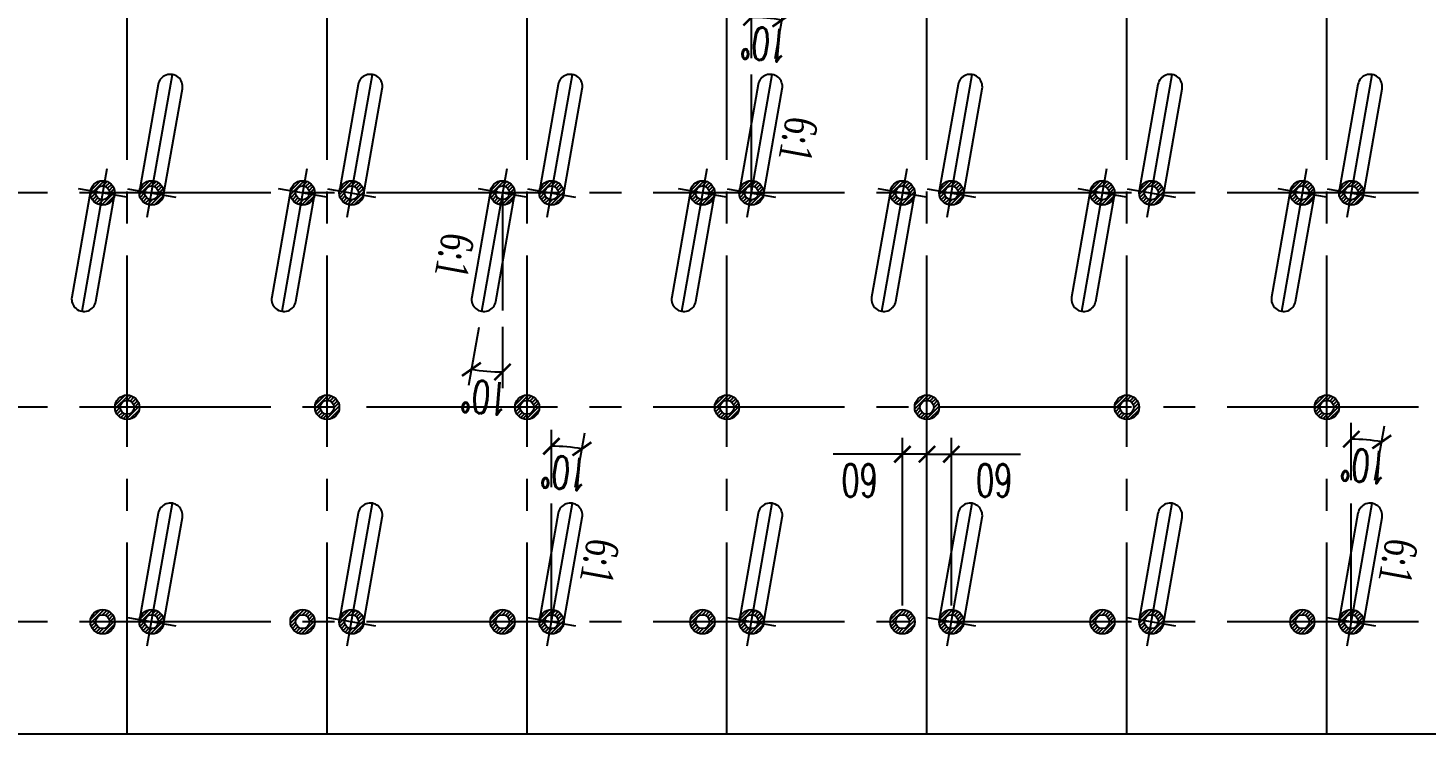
# Model space of a CAD drawing. Extents: x -57534 to 10615, y -13723 to 96319.
# Drawn here: x -23593 to -20167, y 47282 to 49011 of the extents above; entities that cross this region are included whole.
import ezdxf
from ezdxf.enums import TextEntityAlignment as Align

# ---------------------------------------------------------------- set-up
doc = ezdxf.new("R2010")
doc.units = 0
doc.header["$LTSCALE"] = 5
doc.header["$MEASUREMENT"] = 0
doc.linetypes.add('CENTER2', pattern=[1.125, 0.75, -0.125, 0.125, -0.125])
doc.layers.get('0').update_dxf_attribs({"linetype": 'CONTINUOUS'})
doc.layers.get('DEFPOINTS').update_dxf_attribs({"linetype": 'CONTINUOUS'})
for name, color, linetype in [('BORDER', 2, 'CONTINUOUS'), ('CENTER', 9, 'CENTER2'), ('DIMENSION', 4, 'CONTINUOUS'), ('HATCH', 7, 'CONTINUOUS'), ('PILE-D600', 20, 'CONTINUOUS'), ('TEXT', 3, 'CONTINUOUS')]:
    doc.layers.add(name, color=color, linetype=linetype)
doc.styles.add('DIM', font='romans.shx', dxfattribs={"width": 0.65})
doc.styles.add('THUONG', font='vntimeh.shx', dxfattribs={"width": 0.65})
doc.dimstyles.new('400.Ph', dxfattribs={"dimscale": 400, "dimtxt": 0.2, "dimasz": 0.1, "dimexe": 0.1, "dimexo": 0.1, "dimgap": 0.06, "dimtad": 1, "dimdec": 0, "dimzin": 0, "dimdsep": 46, "dimtxsty": 'DIM', "dimblk": 'ARCHTICK', "dimcen": 0.15, "dimdle": 0.1, "dimclrd": 256, "dimclre": 7, "dimclrt": 6, "dimadec": 0, "dimazin": 0, "dimtfac": 1, "dimtdec": 0, "dimtix": 1, "dimtmove": 0, "dimatfit": 3, "dimfxl": 1, "dimtolj": 1, "dimtzin": 0, "dimarcsym": 0})

# ---------------------------------------------------------------- blocks, each defined once
blk = doc.blocks.new('_ArchTick')
at = {"color": 0, "linetype": 'ByBlock', "const_width": 0.15}
blk.add_lwpolyline([(-0.5, -0.5), (0.5, 0.5)], dxfattribs=at)
blk = doc.blocks.new('*D267')
at = {"layer": 'DEFPOINTS', "color": 0}
for p in [(-60578, 12738.3), (-60628.9, 12590.9), (-60577.7, 12592.7), (-60628.9, 12302.7), (-60639.3, 12243.6)]:
    blk.add_point(p, dxfattribs=at)
at = {"layer": 'DIMENSION', "color": 7, "lineweight": -2}
for p, q in [((-60628.9, 12630.9), (-60628.9, 12781.2)), ((-60570.8, 12632), (-60545.8, 12774))]:
    blk.add_line(p, q, dxfattribs=at)
at = {"layer": 'DIMENSION', "lineweight": -2}
blk.add_arc((-60628.9, 12302.7), 438.5, 80, 90, dxfattribs=at)
at = {"layer": 'DIMENSION', "lineweight": -2, "xscale": 40, "yscale": 40, "zscale": 40}
for p, rotation in [((-60628.9, 12741.2), 179.9999999999996), ((-60552.7, 12734.6), 350.0000000000073)]:
    blk.add_blockref('_ArchTick', p, dxfattribs=dict(at, rotation=rotation))
at = {"layer": 'DIMENSION', "color": 6, "insert": (-60585.1, 12803.3), "char_height": 80, "attachment_point": 5, "rotation": 355, "style": 'DIM'}
blk.add_mtext('\\A1;10°', dxfattribs=at)
blk = doc.blocks.new('*D269')
at = {"layer": 'DEFPOINTS', "color": 0}
for p in [(-61228.4, 12361.8), (-61238.9, 12302.7), (-61290, 12012.7), (-61238.9, 12013.1), (-61288.8, 11875.7)]:
    blk.add_point(p, dxfattribs=at)
at = {"layer": 'DIMENSION', "color": 7, "lineweight": -2}
for p, q in [((-61296.9, 11973.3), (-61320.5, 11840)), ((-61238.9, 11973.1), (-61238.9, 11832.8))]:
    blk.add_line(p, q, dxfattribs=at)
at = {"layer": 'DIMENSION', "lineweight": -2}
blk.add_arc((-61238.9, 12302.7), 429.9, 260, 270, dxfattribs=at)
at = {"layer": 'DIMENSION', "lineweight": -2, "xscale": 40, "yscale": 40, "zscale": 40, "rotation": 170.0000000000071}
blk.add_blockref('_ArchTick', (-61313.5, 11879.3), dxfattribs=at)
at = {"layer": 'DIMENSION', "lineweight": -2, "xscale": 40, "yscale": 40, "zscale": 40}
blk.add_blockref('_ArchTick', (-61238.9, 11872.8), dxfattribs=at)
at = {"layer": 'DIMENSION', "color": 6, "insert": (-61270.8, 11938.2), "char_height": 80, "attachment_point": 5, "rotation": 355, "style": 'DIM'}
blk.add_mtext('\\A1;10°', dxfattribs=at)
blk = doc.blocks.new('*D275')
at = {"layer": 'DEFPOINTS', "color": 0}
for p in [(-61728.9, 13352.7), (-61668.9, 13352.7), (-61668.9, 12942.5)]:
    blk.add_point(p, dxfattribs=at)
at = {"layer": 'DIMENSION', "color": 7, "lineweight": -2}
for p, q in [((-61728.9, 13312.7), (-61728.9, 12902.5)), ((-61668.9, 13312.7), (-61668.9, 12902.5))]:
    blk.add_line(p, q, dxfattribs=at)
at = {"layer": 'DIMENSION', "lineweight": -2}
for p, q in [((-61728.9, 12942.5), (-61898.6, 12942.5)), ((-61668.9, 12942.5), (-61768.9, 12942.5))]:
    blk.add_line(p, q, dxfattribs=at)
at = {"layer": 'DIMENSION', "lineweight": -2, "xscale": 40, "yscale": 40, "zscale": 40, "rotation": 180}
blk.add_blockref('_ArchTick', (-61728.9, 12942.5), dxfattribs=at)
at = {"layer": 'DIMENSION', "lineweight": -2, "xscale": 40, "yscale": 40, "zscale": 40}
blk.add_blockref('_ArchTick', (-61668.9, 12942.5), dxfattribs=at)
at = {"layer": 'DIMENSION', "color": 6, "insert": (-61833.7, 13006.5), "char_height": 80, "attachment_point": 5, "style": 'DIM'}
blk.add_mtext('\\A1;60', dxfattribs=at)
blk = doc.blocks.new('*D276')
at = {"layer": 'DEFPOINTS', "color": 0}
for p in [(-61668.9, 13352.7), (-61608.9, 13352.7), (-61668.9, 12942.5)]:
    blk.add_point(p, dxfattribs=at)
at = {"layer": 'DIMENSION', "color": 7, "lineweight": -2}
for p, q in [((-61668.9, 13312.7), (-61668.9, 12902.5)), ((-61608.9, 13312.7), (-61608.9, 12902.5))]:
    blk.add_line(p, q, dxfattribs=at)
at = {"layer": 'DIMENSION', "lineweight": -2}
for p, q in [((-61668.9, 12942.5), (-61568.9, 12942.5)), ((-61608.9, 12942.5), (-61439.2, 12942.5))]:
    blk.add_line(p, q, dxfattribs=at)
at = {"layer": 'DIMENSION', "lineweight": -2, "xscale": 40, "yscale": 40, "zscale": 40, "rotation": 180}
blk.add_blockref('_ArchTick', (-61668.9, 12942.5), dxfattribs=at)
at = {"layer": 'DIMENSION', "lineweight": -2, "xscale": 40, "yscale": 40, "zscale": 40}
blk.add_blockref('_ArchTick', (-61608.9, 12942.5), dxfattribs=at)
at = {"layer": 'DIMENSION', "color": 6, "insert": (-61504, 13006.5), "char_height": 80, "attachment_point": 5, "style": 'DIM'}
blk.add_mtext('\\A1;60', dxfattribs=at)
blk = doc.blocks.new('*D296')
at = {"layer": 'DEFPOINTS', "color": 0}
for p in [(-62698.4, 13394.8), (-62708.9, 13335.7), (-62760, 13045.7), (-62708.9, 13046.1), (-62758.8, 12908.7)]:
    blk.add_point(p, dxfattribs=at)
at = {"layer": 'DIMENSION', "color": 7, "lineweight": -2}
for p, q in [((-62766.9, 13006.3), (-62790.5, 12873)), ((-62708.9, 13006.1), (-62708.9, 12865.8))]:
    blk.add_line(p, q, dxfattribs=at)
at = {"layer": 'DIMENSION', "lineweight": -2}
blk.add_arc((-62708.9, 13335.7), 429.9, 260, 270, dxfattribs=at)
at = {"layer": 'DIMENSION', "lineweight": -2, "xscale": 40, "yscale": 40, "zscale": 40}
for p, rotation in [((-62783.5, 12912.3), 170.0000000000076), ((-62708.9, 12905.8), 359.9999999999995)]:
    blk.add_blockref('_ArchTick', p, dxfattribs=dict(at, rotation=rotation))
at = {"layer": 'DIMENSION', "color": 6, "insert": (-62740.8, 12971.2), "char_height": 80, "attachment_point": 5, "rotation": 355, "style": 'DIM'}
blk.add_mtext('\\A1;10°', dxfattribs=at)
blk = doc.blocks.new('*D299')
at = {"layer": 'DEFPOINTS', "color": 0}
for p in [(-60738.4, 13411.8), (-60748.9, 13352.7), (-60800, 13062.7), (-60748.9, 13063.1), (-60798.8, 12925.8)]:
    blk.add_point(p, dxfattribs=at)
at = {"layer": 'DIMENSION', "color": 7, "lineweight": -2}
for p, q in [((-60806.9, 13023.3), (-60830.4, 12890)), ((-60748.9, 13023.1), (-60748.9, 12882.9))]:
    blk.add_line(p, q, dxfattribs=at)
at = {"layer": 'DIMENSION', "lineweight": -2}
blk.add_arc((-60748.9, 13352.7), 429.8, 260, 270, dxfattribs=at)
at = {"layer": 'DIMENSION', "lineweight": -2, "xscale": 40, "yscale": 40, "zscale": 40, "rotation": 170.0000000000083}
blk.add_blockref('_ArchTick', (-60823.5, 12929.4), dxfattribs=at)
at = {"layer": 'DIMENSION', "lineweight": -2, "xscale": 40, "yscale": 40, "zscale": 40}
blk.add_blockref('_ArchTick', (-60748.9, 12922.9), dxfattribs=at)
at = {"layer": 'DIMENSION', "color": 6, "insert": (-60780.7, 12988.3), "char_height": 80, "attachment_point": 5, "rotation": 355, "style": 'DIM'}
blk.add_mtext('\\A1;10°', dxfattribs=at)
blk = doc.blocks.new('pd2')
at = {"layer": 'HATCH'}
h = blk.add_hatch(dxfattribs=at)
h.set_pattern_fill('ANSI31', color=256, scale=50, style=0)
h.set_pattern_definition([(45, (-54640.098, -6280.5305), (-4.4194174, 4.4194174), [])])
h.paths.add_polyline_path([(-62738.9, 13352.7, 1), (-62678.9, 13352.7, 1)])
h.paths.add_polyline_path([(-62691.9, 13352.7, -1), (-62725.9, 13352.7, -1)], flags=16)
h = blk.add_hatch(dxfattribs=at)
h.set_pattern_fill('ANSI31', color=256, scale=50, style=0)
h.set_pattern_definition([(45, (-54520.098, -6280.5305), (-4.4194174, 4.4194174), [])])
h.paths.add_polyline_path([(-62618.9, 13352.7, 1), (-62558.9, 13352.7, 1)])
h.paths.add_polyline_path([(-62571.9, 13352.7, -1), (-62605.9, 13352.7, -1)], flags=16)
h = blk.add_hatch(dxfattribs=at)
h.set_pattern_fill('ANSI31', color=256, scale=50, style=0)
h.set_pattern_definition([(45, (-54150.098, -6280.5305), (-4.4194174, 4.4194174), [])])
h.paths.add_polyline_path([(-62248.9, 13352.7, 1), (-62188.9, 13352.7, 1)])
h.paths.add_polyline_path([(-62201.9, 13352.7, -1), (-62235.9, 13352.7, -1)], flags=16)
h = blk.add_hatch(dxfattribs=at)
h.set_pattern_fill('ANSI31', color=256, scale=50, style=0)
h.set_pattern_definition([(45, (-54030.098, -6280.5305), (-4.4194174, 4.4194174), [])])
h.paths.add_polyline_path([(-62128.9, 13352.7, 1), (-62068.9, 13352.7, 1)])
h.paths.add_polyline_path([(-62081.9, 13352.7, -1), (-62115.9, 13352.7, -1)], flags=16)
h = blk.add_hatch(dxfattribs=at)
h.set_pattern_fill('ANSI31', color=256, scale=50, style=0)
h.set_pattern_definition([(45, (-53660.098, -6280.5305), (-4.4194174, 4.4194174), [])])
h.paths.add_polyline_path([(-61758.9, 13352.7, 1), (-61698.9, 13352.7, 1)])
h.paths.add_polyline_path([(-61711.9, 13352.7, -1), (-61745.9, 13352.7, -1)], flags=16)
h = blk.add_hatch(dxfattribs=at)
h.set_pattern_fill('ANSI31', color=256, scale=50, style=0)
h.set_pattern_definition([(45, (-53540.098, -6280.5305), (-4.4194174, 4.4194174), [])])
h.paths.add_polyline_path([(-61638.9, 13352.7, 1), (-61578.9, 13352.7, 1)])
h.paths.add_polyline_path([(-61591.9, 13352.7, -1), (-61625.9, 13352.7, -1)], flags=16)
h = blk.add_hatch(dxfattribs=at)
h.set_pattern_fill('ANSI31', color=256, scale=50, style=0)
h.set_pattern_definition([(45, (-53170.098, -6280.5305), (-4.4194174, 4.4194174), [])])
h.paths.add_polyline_path([(-61268.9, 13352.7, 1), (-61208.9, 13352.7, 1)])
h.paths.add_polyline_path([(-61221.9, 13352.7, -1), (-61255.9, 13352.7, -1)], flags=16)
h = blk.add_hatch(dxfattribs=at)
h.set_pattern_fill('ANSI31', color=256, scale=50, style=0)
h.set_pattern_definition([(45, (-53050.098, -6280.5305), (-4.4194174, 4.4194174), [])])
h.paths.add_polyline_path([(-61148.9, 13352.7, 1), (-61088.9, 13352.7, 1)])
h.paths.add_polyline_path([(-61101.9, 13352.7, -1), (-61135.9, 13352.7, -1)], flags=16)
h = blk.add_hatch(dxfattribs=at)
h.set_pattern_fill('ANSI31', color=256, scale=50, style=0)
h.set_pattern_definition([(45, (-52680.098, -6280.5305), (-4.4194174, 4.4194174), [])])
h.paths.add_polyline_path([(-60778.9, 13352.7, 1), (-60718.9, 13352.7, 1)])
h.paths.add_polyline_path([(-60731.9, 13352.7, -1), (-60765.9, 13352.7, -1)], flags=16)
h = blk.add_hatch(dxfattribs=at)
h.set_pattern_fill('ANSI31', color=256, scale=50, style=0)
h.set_pattern_definition([(45, (-52560.098, -6280.5305), (-4.4194174, 4.4194174), [])])
h.paths.add_polyline_path([(-60658.9, 13352.7, 1), (-60598.9, 13352.7, 1)])
h.paths.add_polyline_path([(-60611.9, 13352.7, -1), (-60645.9, 13352.7, -1)], flags=16)
h = blk.add_hatch(dxfattribs=at)
h.set_pattern_fill('ANSI31', color=256, scale=50, style=0)
h.set_pattern_definition([(45, (-52190.098, -6280.5305), (-4.4194174, 4.4194174), [])])
h.paths.add_polyline_path([(-60288.9, 13352.7, 1), (-60228.9, 13352.7, 1)])
h.paths.add_polyline_path([(-60241.9, 13352.7, -1), (-60275.9, 13352.7, -1)], flags=16)
h = blk.add_hatch(dxfattribs=at)
h.set_pattern_fill('ANSI31', color=256, scale=50, style=0)
h.set_pattern_definition([(45, (-52070.098, -6280.5305), (-4.4194174, 4.4194174), [])])
h.paths.add_polyline_path([(-60168.9, 13352.7, 1), (-60108.9, 13352.7, 1)])
h.paths.add_polyline_path([(-60121.9, 13352.7, -1), (-60155.9, 13352.7, -1)], flags=16)
h = blk.add_hatch(dxfattribs=at)
h.set_pattern_fill('ANSI31', color=256, scale=50, style=0)
h.set_pattern_definition([(45, (-51700.098, -6280.5305), (-4.4194174, 4.4194174), [])])
h.paths.add_polyline_path([(-59798.9, 13352.7, 1), (-59738.9, 13352.7, 1)])
h.paths.add_polyline_path([(-59751.9, 13352.7, -1), (-59785.9, 13352.7, -1)], flags=16)
h = blk.add_hatch(dxfattribs=at)
h.set_pattern_fill('ANSI31', color=256, scale=50, style=0)
h.set_pattern_definition([(45, (-51580.098, -6280.5305), (-4.4194174, 4.4194174), [])])
h.paths.add_polyline_path([(-59678.9, 13352.7, 1), (-59618.9, 13352.7, 1)])
h.paths.add_polyline_path([(-59631.9, 13352.7, -1), (-59665.9, 13352.7, -1)], flags=16)
h = blk.add_hatch(dxfattribs=at)
h.set_pattern_fill('ANSI31', color=256, scale=50, style=0)
h.set_pattern_definition([(45, (-54580.098, -6805.5305), (-4.4194174, 4.4194174), [])])
h.paths.add_polyline_path([(-62678.9, 12827.7, 1), (-62618.9, 12827.7, 1)])
h.paths.add_polyline_path([(-62631.9, 12827.7, -1), (-62665.9, 12827.7, -1)], flags=16)
h = blk.add_hatch(dxfattribs=at)
h.set_pattern_fill('ANSI31', color=256, scale=50, style=0)
h.set_pattern_definition([(45, (-54090.098, -6805.5305), (-4.4194174, 4.4194174), [])])
h.paths.add_polyline_path([(-62188.9, 12827.7, 1), (-62128.9, 12827.7, 1)])
h.paths.add_polyline_path([(-62141.9, 12827.7, -1), (-62175.9, 12827.7, -1)], flags=16)
h = blk.add_hatch(dxfattribs=at)
h.set_pattern_fill('ANSI31', color=256, scale=50, style=0)
h.set_pattern_definition([(45, (-53600.098, -6805.5305), (-4.4194174, 4.4194174), [])])
h.paths.add_polyline_path([(-61698.9, 12827.7, 1), (-61638.9, 12827.7, 1)])
h.paths.add_polyline_path([(-61651.9, 12827.7, -1), (-61685.9, 12827.7, -1)], flags=16)
h = blk.add_hatch(dxfattribs=at)
h.set_pattern_fill('ANSI31', color=256, scale=50, style=0)
h.set_pattern_definition([(45, (-53110.098, -6805.5305), (-4.4194174, 4.4194174), [])])
h.paths.add_polyline_path([(-61208.9, 12827.7, 1), (-61148.9, 12827.7, 1)])
h.paths.add_polyline_path([(-61161.9, 12827.7, -1), (-61195.9, 12827.7, -1)], flags=16)
h = blk.add_hatch(dxfattribs=at)
h.set_pattern_fill('ANSI31', color=256, scale=50, style=0)
h.set_pattern_definition([(45, (-52620.098, -6805.5305), (-4.4194174, 4.4194174), [])])
h.paths.add_polyline_path([(-60718.9, 12827.7, 1), (-60658.9, 12827.7, 1)])
h.paths.add_polyline_path([(-60671.9, 12827.7, -1), (-60705.9, 12827.7, -1)], flags=16)
h = blk.add_hatch(dxfattribs=at)
h.set_pattern_fill('ANSI31', color=256, scale=50, style=0)
h.set_pattern_definition([(45, (-52130.098, -6805.5305), (-4.4194174, 4.4194174), [])])
h.paths.add_polyline_path([(-60228.9, 12827.7, 1), (-60168.9, 12827.7, 1)])
h.paths.add_polyline_path([(-60181.9, 12827.7, -1), (-60215.9, 12827.7, -1)], flags=16)
h = blk.add_hatch(dxfattribs=at)
h.set_pattern_fill('ANSI31', color=256, scale=50, style=0)
h.set_pattern_definition([(45, (-51640.098, -6805.5305), (-4.4194174, 4.4194174), [])])
h.paths.add_polyline_path([(-59738.9, 12827.7, 1), (-59678.9, 12827.7, 1)])
h.paths.add_polyline_path([(-59691.9, 12827.7, -1), (-59725.9, 12827.7, -1)], flags=16)
h = blk.add_hatch(dxfattribs=at)
h.set_pattern_fill('ANSI31', color=256, scale=50, style=0)
h.set_pattern_definition([(45, (-54640.098, -7330.5305), (-4.4194174, 4.4194174), [])])
h.paths.add_polyline_path([(-62738.9, 12302.7, 1), (-62678.9, 12302.7, 1)])
h.paths.add_polyline_path([(-62691.9, 12302.7, -1), (-62725.9, 12302.7, -1)], flags=16)
h = blk.add_hatch(dxfattribs=at)
h.set_pattern_fill('ANSI31', color=256, scale=50, style=0)
h.set_pattern_definition([(45, (-54520.098, -7330.5305), (-4.4194174, 4.4194174), [])])
h.paths.add_polyline_path([(-62618.9, 12302.7, 1), (-62558.9, 12302.7, 1)])
h.paths.add_polyline_path([(-62571.9, 12302.7, -1), (-62605.9, 12302.7, -1)], flags=16)
h = blk.add_hatch(dxfattribs=at)
h.set_pattern_fill('ANSI31', color=256, scale=50, style=0)
h.set_pattern_definition([(45, (-54150.098, -7330.5305), (-4.4194174, 4.4194174), [])])
h.paths.add_polyline_path([(-62248.9, 12302.7, 1), (-62188.9, 12302.7, 1)])
h.paths.add_polyline_path([(-62201.9, 12302.7, -1), (-62235.9, 12302.7, -1)], flags=16)
h = blk.add_hatch(dxfattribs=at)
h.set_pattern_fill('ANSI31', color=256, scale=50, style=0)
h.set_pattern_definition([(45, (-54030.098, -7330.5305), (-4.4194174, 4.4194174), [])])
h.paths.add_polyline_path([(-62128.9, 12302.7, 1), (-62068.9, 12302.7, 1)])
h.paths.add_polyline_path([(-62081.9, 12302.7, -1), (-62115.9, 12302.7, -1)], flags=16)
h = blk.add_hatch(dxfattribs=at)
h.set_pattern_fill('ANSI31', color=256, scale=50, style=0)
h.set_pattern_definition([(45, (-53660.098, -7330.5305), (-4.4194174, 4.4194174), [])])
h.paths.add_polyline_path([(-61758.9, 12302.7, 1), (-61698.9, 12302.7, 1)])
h.paths.add_polyline_path([(-61711.9, 12302.7, -1), (-61745.9, 12302.7, -1)], flags=16)
h = blk.add_hatch(dxfattribs=at)
h.set_pattern_fill('ANSI31', color=256, scale=50, style=0)
h.set_pattern_definition([(45, (-53540.098, -7330.5305), (-4.4194174, 4.4194174), [])])
h.paths.add_polyline_path([(-61638.9, 12302.7, 1), (-61578.9, 12302.7, 1)])
h.paths.add_polyline_path([(-61591.9, 12302.7, -1), (-61625.9, 12302.7, -1)], flags=16)
h = blk.add_hatch(dxfattribs=at)
h.set_pattern_fill('ANSI31', color=256, scale=50, style=0)
h.set_pattern_definition([(45, (-53170.098, -7330.5305), (-4.4194174, 4.4194174), [])])
h.paths.add_polyline_path([(-61268.9, 12302.7, 1), (-61208.9, 12302.7, 1)])
h.paths.add_polyline_path([(-61221.9, 12302.7, -1), (-61255.9, 12302.7, -1)], flags=16)
h = blk.add_hatch(dxfattribs=at)
h.set_pattern_fill('ANSI31', color=256, scale=50, style=0)
h.set_pattern_definition([(45, (-53050.098, -7330.5305), (-4.4194174, 4.4194174), [])])
h.paths.add_polyline_path([(-61148.9, 12302.7, 1), (-61088.9, 12302.7, 1)])
h.paths.add_polyline_path([(-61101.9, 12302.7, -1), (-61135.9, 12302.7, -1)], flags=16)
h = blk.add_hatch(dxfattribs=at)
h.set_pattern_fill('ANSI31', color=256, scale=50, style=0)
h.set_pattern_definition([(45, (-52680.098, -7330.5305), (-4.4194174, 4.4194174), [])])
h.paths.add_polyline_path([(-60778.9, 12302.7, 1), (-60718.9, 12302.7, 1)])
h.paths.add_polyline_path([(-60731.9, 12302.7, -1), (-60765.9, 12302.7, -1)], flags=16)
h = blk.add_hatch(dxfattribs=at)
h.set_pattern_fill('ANSI31', color=256, scale=50, style=0)
h.set_pattern_definition([(45, (-52560.098, -7330.5305), (-4.4194174, 4.4194174), [])])
h.paths.add_polyline_path([(-60658.9, 12302.7, 1), (-60598.9, 12302.7, 1)])
h.paths.add_polyline_path([(-60611.9, 12302.7, -1), (-60645.9, 12302.7, -1)], flags=16)
h = blk.add_hatch(dxfattribs=at)
h.set_pattern_fill('ANSI31', color=256, scale=50, style=0)
h.set_pattern_definition([(45, (-52190.098, -7330.5305), (-4.4194174, 4.4194174), [])])
h.paths.add_polyline_path([(-60288.9, 12302.7, 1), (-60228.9, 12302.7, 1)])
h.paths.add_polyline_path([(-60241.9, 12302.7, -1), (-60275.9, 12302.7, -1)], flags=16)
h = blk.add_hatch(dxfattribs=at)
h.set_pattern_fill('ANSI31', color=256, scale=50, style=0)
h.set_pattern_definition([(45, (-52070.098, -7330.5305), (-4.4194174, 4.4194174), [])])
h.paths.add_polyline_path([(-60168.9, 12302.7, 1), (-60108.9, 12302.7, 1)])
h.paths.add_polyline_path([(-60121.9, 12302.7, -1), (-60155.9, 12302.7, -1)], flags=16)
h = blk.add_hatch(dxfattribs=at)
h.set_pattern_fill('ANSI31', color=256, scale=50, style=0)
h.set_pattern_definition([(45, (-51700.098, -7330.5305), (-4.4194174, 4.4194174), [])])
h.paths.add_polyline_path([(-59798.9, 12302.7, 1), (-59738.9, 12302.7, 1)])
h.paths.add_polyline_path([(-59751.9, 12302.7, -1), (-59785.9, 12302.7, -1)], flags=16)
h = blk.add_hatch(dxfattribs=at)
h.set_pattern_fill('ANSI31', color=256, scale=50, style=0)
h.set_pattern_definition([(45, (-51580.098, -7330.5305), (-4.4194174, 4.4194174), [])])
h.paths.add_polyline_path([(-59678.9, 12302.7, 1), (-59618.9, 12302.7, 1)])
h.paths.add_polyline_path([(-59631.9, 12302.7, -1), (-59665.9, 12302.7, -1)], flags=16)
at = {"layer": 'BORDER'}
blk.add_lwpolyline([(-65685.9, 13627.7), (-58141.9, 13627.7)], dxfattribs=at)
at = {"layer": 'CENTER', "ltscale": 125}
for p, q in [((-62648.9, 13627.7), (-62648.9, 11227.7)), ((-62158.9, 13627.7), (-62158.9, 11227.7)), ((-61668.9, 13627.7), (-61668.9, 11227.7)), ((-61178.9, 13627.7), (-61178.9, 11227.7)), ((-60688.9, 13627.7), (-60688.9, 11227.7)), ((-60198.9, 13627.7), (-60198.9, 11227.7)), ((-59708.9, 13627.7), (-59708.9, 11227.7)), ((-62698.4, 13411.8), (-62760, 13062.7)), ((-62208.4, 13411.8), (-62270, 13062.7)), ((-61718.4, 13411.8), (-61780, 13062.7)), ((-61228.4, 13411.8), (-61290, 13062.7)), ((-60738.4, 13411.8), (-60800, 13062.7)), ((-60248.4, 13411.8), (-60310, 13062.7)), ((-59758.4, 13411.8), (-59820, 13062.7)), ((-62649.8, 13342.3), (-62768, 13363.1)), ((-62159.8, 13342.3), (-62278, 13363.1)), ((-61669.8, 13342.3), (-61788, 13363.1)), ((-61179.8, 13342.3), (-61298, 13363.1)), ((-60689.8, 13342.3), (-60808, 13363.1)), ((-60199.8, 13342.3), (-60318, 13363.1)), ((-59709.8, 13342.3), (-59828, 13363.1)), ((-65685.9, 13352.7), (-58141.9, 13352.7)), ((-65685.9, 12827.7), (-58141.9, 12827.7)), ((-62599.3, 12243.6), (-62537.7, 12592.7)), ((-62109.3, 12243.6), (-62047.7, 12592.7)), ((-61619.3, 12243.6), (-61557.7, 12592.7)), ((-61129.3, 12243.6), (-61067.7, 12592.7)), ((-60639.3, 12243.6), (-60577.7, 12592.7)), ((-60149.3, 12243.6), (-60087.7, 12592.7)), ((-59659.3, 12243.6), (-59597.7, 12592.7)), ((-62698.4, 12361.8), (-62760, 12012.7)), ((-62208.4, 12361.8), (-62270, 12012.7)), ((-61718.4, 12361.8), (-61780, 12012.7)), ((-61228.4, 12361.8), (-61290, 12012.7)), ((-60738.4, 12361.8), (-60800, 12012.7)), ((-60248.4, 12361.8), (-60310, 12012.7)), ((-59758.4, 12361.8), (-59820, 12012.7)), ((-65685.9, 12302.7), (-58141.9, 12302.7)), ((-62649.8, 12292.3), (-62768, 12313.1)), ((-62648, 12313.1), (-62529.8, 12292.3)), ((-62159.8, 12292.3), (-62278, 12313.1)), ((-62158, 12313.1), (-62039.8, 12292.3)), ((-61669.8, 12292.3), (-61788, 12313.1)), ((-61668, 12313.1), (-61549.8, 12292.3)), ((-61179.8, 12292.3), (-61298, 12313.1)), ((-61178, 12313.1), (-61059.8, 12292.3)), ((-60689.8, 12292.3), (-60808, 12313.1)), ((-60688, 12313.1), (-60569.8, 12292.3)), ((-60199.8, 12292.3), (-60318, 12313.1)), ((-60198, 12313.1), (-60079.8, 12292.3)), ((-59709.8, 12292.3), (-59828, 12313.1)), ((-59708, 12313.1), (-59589.8, 12292.3))]:
    blk.add_line(p, q, dxfattribs=at)
at = {"layer": 'DIMENSION'}
for p, q in [((-62708.9, 13352.7), (-62708.9, 13063.1)), ((-60748.9, 13352.7), (-60748.9, 13063.1)), ((-60628.9, 12302.7), (-60628.9, 12590.9)), ((-61238.9, 12302.7), (-61238.9, 12013.1))]:
    blk.add_line(p, q, dxfattribs=at)
at = {"layer": 'PILE-D600', "linetype": 'Continuous', "ltscale": 0.7}
for points in [[(-62738.4, 13357.9), (-62784.3, 13097.5, 1), (-62725.2, 13087.1), (-62679.3, 13347.5)], [(-62248.4, 13357.9), (-62294.3, 13097.5, 1), (-62235.2, 13087.1), (-62189.3, 13347.5)], [(-61758.4, 13357.9), (-61804.3, 13097.5, 1), (-61745.2, 13087.1), (-61699.3, 13347.5)], [(-61268.4, 13357.9), (-61314.3, 13097.5, 1), (-61255.2, 13087.1), (-61209.3, 13347.5)], [(-60778.4, 13357.9), (-60824.3, 13097.5, 1), (-60765.2, 13087.1), (-60719.3, 13347.5)], [(-60288.4, 13357.9), (-60334.3, 13097.5, 1), (-60275.2, 13087.1), (-60229.3, 13347.5)], [(-59798.4, 13357.9), (-59844.3, 13097.5, 1), (-59785.2, 13087.1), (-59739.3, 13347.5)], [(-62559.3, 12297.5), (-62513.4, 12557.9, 1), (-62572.5, 12568.3), (-62618.4, 12307.9)], [(-62069.3, 12297.5), (-62023.4, 12557.9, 1), (-62082.5, 12568.3), (-62128.4, 12307.9)], [(-61579.3, 12297.5), (-61533.4, 12557.9, 1), (-61592.5, 12568.3), (-61638.4, 12307.9)], [(-61089.3, 12297.5), (-61043.4, 12557.9, 1), (-61102.5, 12568.3), (-61148.4, 12307.9)], [(-60599.3, 12297.5), (-60553.4, 12557.9, 1), (-60612.5, 12568.3), (-60658.4, 12307.9)], [(-60109.3, 12297.5), (-60063.4, 12557.9, 1), (-60122.5, 12568.3), (-60168.4, 12307.9)], [(-59619.3, 12297.5), (-59573.4, 12557.9, 1), (-59632.5, 12568.3), (-59678.4, 12307.9)], [(-62738.4, 12307.9), (-62784.3, 12047.5, 1), (-62725.2, 12037.1), (-62679.3, 12297.5)], [(-62248.4, 12307.9), (-62294.3, 12047.5, 1), (-62235.2, 12037.1), (-62189.3, 12297.5)], [(-61758.4, 12307.9), (-61804.3, 12047.5, 1), (-61745.2, 12037.1), (-61699.3, 12297.5)], [(-61268.4, 12307.9), (-61314.3, 12047.5, 1), (-61255.2, 12037.1), (-61209.3, 12297.5)], [(-60778.4, 12307.9), (-60824.3, 12047.5, 1), (-60765.2, 12037.1), (-60719.3, 12297.5)], [(-60288.4, 12307.9), (-60334.3, 12047.5, 1), (-60275.2, 12037.1), (-60229.3, 12297.5)], [(-59798.4, 12307.9), (-59844.3, 12047.5, 1), (-59785.2, 12037.1), (-59739.3, 12297.5)]]:
    blk.add_lwpolyline(points, format="xyb", dxfattribs=at)
for centre, radius in [((-62708.9, 13352.7), 30), ((-62708.9, 13352.7), 17), ((-62588.9, 13352.7), 30), ((-62588.9, 13352.7), 17), ((-62218.9, 13352.7), 30), ((-62218.9, 13352.7), 17), ((-62098.9, 13352.7), 30), ((-62098.9, 13352.7), 17), ((-61728.9, 13352.7), 30), ((-61728.9, 13352.7), 17), ((-61608.9, 13352.7), 30), ((-61608.9, 13352.7), 17), ((-61238.9, 13352.7), 30), ((-61238.9, 13352.7), 17), ((-61118.9, 13352.7), 30), ((-61118.9, 13352.7), 17), ((-60748.9, 13352.7), 30), ((-60748.9, 13352.7), 17), ((-60628.9, 13352.7), 30), ((-60628.9, 13352.7), 17), ((-60258.9, 13352.7), 30), ((-60258.9, 13352.7), 17), ((-60138.9, 13352.7), 30), ((-60138.9, 13352.7), 17), ((-59768.9, 13352.7), 30), ((-59768.9, 13352.7), 17), ((-59648.9, 13352.7), 30), ((-59648.9, 13352.7), 17), ((-62648.9, 12827.7), 30), ((-62158.9, 12827.7), 30), ((-61668.9, 12827.7), 30), ((-61178.9, 12827.7), 30), ((-60688.9, 12827.7), 30), ((-60198.9, 12827.7), 30), ((-59708.9, 12827.7), 30), ((-62648.9, 12827.7), 17), ((-62158.9, 12827.7), 17), ((-61668.9, 12827.7), 17), ((-61178.9, 12827.7), 17), ((-60688.9, 12827.7), 17), ((-60198.9, 12827.7), 17), ((-59708.9, 12827.7), 17), ((-62708.9, 12302.7), 30), ((-62708.9, 12302.7), 17), ((-62588.9, 12302.7), 30), ((-62588.9, 12302.7), 17), ((-62218.9, 12302.7), 30), ((-62218.9, 12302.7), 17), ((-62098.9, 12302.7), 30), ((-62098.9, 12302.7), 17), ((-61728.9, 12302.7), 30), ((-61728.9, 12302.7), 17), ((-61608.9, 12302.7), 30), ((-61608.9, 12302.7), 17), ((-61238.9, 12302.7), 30), ((-61238.9, 12302.7), 17), ((-61118.9, 12302.7), 30), ((-61118.9, 12302.7), 17), ((-60748.9, 12302.7), 30), ((-60748.9, 12302.7), 17), ((-60628.9, 12302.7), 30), ((-60628.9, 12302.7), 17), ((-60258.9, 12302.7), 30), ((-60258.9, 12302.7), 17), ((-60138.9, 12302.7), 30), ((-60138.9, 12302.7), 17), ((-59768.9, 12302.7), 30), ((-59768.9, 12302.7), 17), ((-59648.9, 12302.7), 30), ((-59648.9, 12302.7), 17)]:
    blk.add_circle(centre, radius, dxfattribs=at)
at = {"layer": 'TEXT', "style": 'THUONG', "width": 0.7}
for p in [(-62771, 13140.2), (-60813.9, 13140.4), (-60458.4, 12391.8), (-61301, 12107.2)]:
    blk.add_text('6:1', height=80, rotation=79.5709, dxfattribs=at).set_placement(p, align=Align.BOTTOM_LEFT)
at = {"layer": 'DIMENSION'}
for base, line1, line2, picture, middle in [((-60798.8, 12925.8), ((-60748.9, 13352.7), (-60748.9, 13063.1)), ((-60738.4, 13411.8), (-60800, 13062.7)), '*D299', (-60780.7, 12988.3)), ((-62758.8, 12908.7), ((-62708.9, 13335.7), (-62708.9, 13046.1)), ((-62698.4, 13394.8), (-62760, 13045.7)), '*D296', (-62740.8, 12971.2)), ((-60578, 12738.3), ((-60639.3, 12243.6), (-60577.7, 12592.7)), ((-60628.9, 12302.7), (-60628.9, 12590.9)), '*D267', (-60585.1, 12803.3)), ((-61288.8, 11875.7), ((-61238.9, 12302.7), (-61238.9, 12013.1)), ((-61228.4, 12361.8), (-61290, 12012.7)), '*D269', (-61270.8, 11938.2))]:
    dim = blk.add_angular_dim_2l(base=base, line1=line1, line2=line2, dimstyle='400.Ph', dxfattribs=at)
    dim.commit()
    dim.dimension.update_dxf_attribs({"geometry": picture, "text_midpoint": middle})
dim = blk.add_linear_dim(base=(-61668.9, 12942.5), p1=(-61728.9, 13352.7), p2=(-61668.9, 13352.7), dimstyle='400.Ph', dxfattribs=at)
dim.commit()
dim.dimension.update_dxf_attribs({"geometry": '*D275', "text_midpoint": (-61833.7, 12942.5), "dimtype": 128})
dim = blk.add_linear_dim(base=(-61668.9, 12942.5), p1=(-61608.9, 13352.7), p2=(-61668.9, 13352.7), angle=180, dimstyle='400.Ph', dxfattribs=at)
dim.commit()
dim.dimension.update_dxf_attribs({"geometry": '*D276', "text_midpoint": (-61504, 12942.5), "dimtype": 128})
blk = doc.blocks.new('A$C7E87390C')
at = {"layer": 'DIMENSION'}
blk.add_blockref('pd2', (73998.4, -5928.3), dxfattribs=at)

msp = doc.modelspace()

# ---------------------------------------------------------------- block references
at = {"layer": 'DIMENSION', "ltscale": 5, "rotation": 180}
msp.add_blockref('A$C7E87390C', (-9060.5, 54981.5), dxfattribs=at)

doc.saveas('drawing.dxf')
